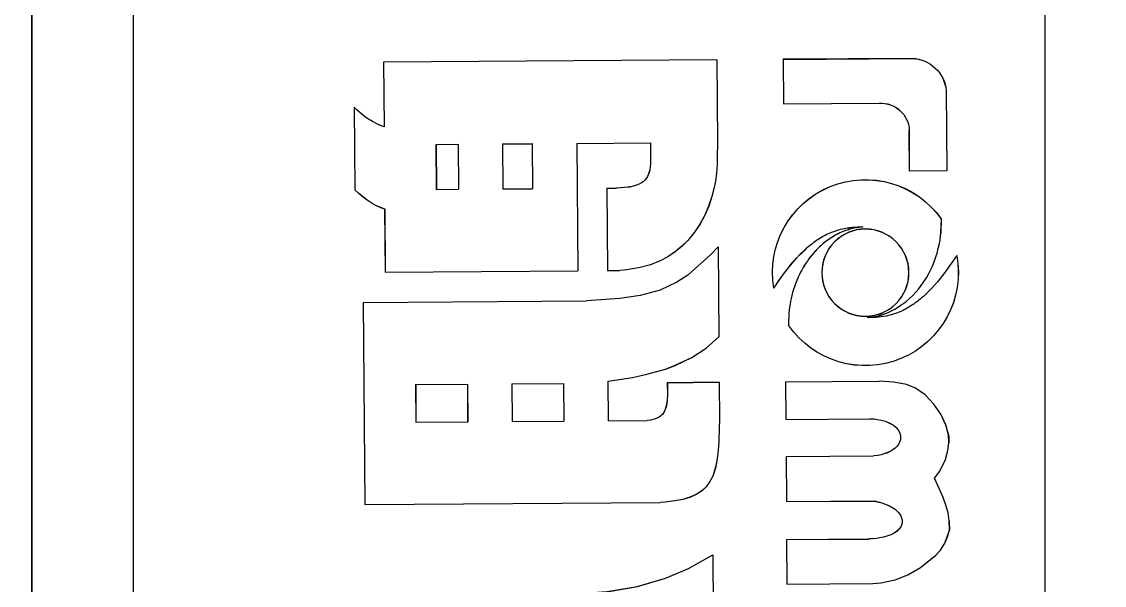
# Model space of a CAD drawing. Header units: inches. Extents: x -3985675 to 129953, y -250661 to -26082.
# Drawn here: x 93705.3 to 93758.8, y -35005.6 to -34977.8 of the extents above; entities that cross this region are included whole.
import ezdxf

# ---------------------------------------------------------------- set-up
doc = ezdxf.new("R2010")
doc.units = ezdxf.units.IN
doc.header["$LTSCALE"] = 10
doc.header["$MEASUREMENT"] = 0
doc.linetypes.add('DASH', pattern=[0.35, 0.25, -0.1])
doc.layers.get('0').update_dxf_attribs({"plot": 0})
doc.layers.add('007天花', color=65, linetype='Continuous')
doc.layers.add('LSW-主機', color=7, linetype='Continuous')
doc.layers.add('灯具线路控制', color=51, linetype='Continuous', lineweight=15)

# ---------------------------------------------------------------- blocks, each defined once
blk = doc.blocks.new('LOGO')
at = {"layer": 'LSW-主機'}
for p, q in [((86818, -45586), (87938, -45586)), ((89463, -45689), (92201, -45689)), ((89463, -45689), (89463, -48716)), ((92201, -45689), (92201, -49699)), ((86211, -50505), (86211, -45988)), ((86211, -45988), (87085, -45988)), ((88201, -45988), (89054, -45988)), ((89054, -45988), (89054, -48598)), ((90580, -46391), (91091, -46391)), ((90580, -46391), (90580, -47092)), ((91091, -46391), (91091, -47092)), ((87329, -46690), (87329, -46992)), ((87329, -46690), (87940, -46690)), ((87940, -46690), (87940, -46992)), ((87329, -46992), (87940, -46992)), ((90580, -47092), (91091, -47092)), ((87329, -47592), (87329, -47995)), ((87329, -47592), (87940, -47592)), ((87940, -47592), (87940, -47995)), ((90580, -47695), (90580, -48395)), ((90580, -47695), (91091, -47695)), ((91091, -47695), (91091, -48395)), ((87329, -47995), (87940, -47995)), ((90580, -48395), (91091, -48395)), ((87329, -48598), (87329, -49597)), ((87329, -48598), (89054, -48598)), ((87940, -49000), (87940, -49131)), ((87940, -49000), (89054, -49000)), ((89054, -49000), (89054, -49170)), ((91091, -48999), (90552, -48999)), ((91091, -48999), (91091, -49526)), ((87329, -49597), (87578, -49597)), ((90580, -49802), (90580, -50505)), ((90580, -50505), (90580, -49802)), ((92917, -50400), (93937, -50400)), ((86211, -50505), (87329, -50505)), ((88746, -50505), (89964, -50505)), ((90580, -50505), (91091, -50505)), ((86211, -51403), (86816, -51403)), ((86211, -53151), (86211, -51403)), ((86211, -51403), (86211, -53151)), ((86816, -51403), (86816, -52702)), ((89807, -51451), (89813, -51452)), ((90580, -51403), (91088, -51403)), ((90580, -51403), (90580, -52668)), ((91088, -51403), (91088, -52536)), ((91592, -51403), (92202, -51403)), ((91592, -51403), (91592, -52590)), ((92202, -51403), (92202, -52597)), ((92717, -51403), (93322, -51403)), ((92717, -51403), (92717, -52517)), ((93322, -51403), (93322, -52565)), ((87739, -53106), (87185, -53106)), ((87739, -53609), (87739, -53106)), ((86651, -53609), (87739, -53609)), ((91323, -53609), (91421, -53609)), ((92478, -53609), (92605, -53609))]:
    blk.add_line(p, q, dxfattribs=at)
for points in [[(87085, -45988), (87058, -45917), (87014, -45831), (86967, -45756), (86917, -45692), (86855, -45622), (86818, -45586)], [(88201, -45988), (88181, -45938), (88155, -45878), (88123, -45819), (88078, -45750), (88024, -45682), (87982, -45635), (87938, -45586)], [(93431, -48500), (93404, -48967), (93337, -49375), (93228, -49758), (93098, -50069), (92917, -50400)], [(88746, -50505), (88846, -50404), (89124, -50089), (89219, -49941), (89325, -49715), (89397, -49442), (89434, -49165), (89463, -48716)], [(90552, -48999), (90536, -49123), (90506, -49328), (90464, -49524), (90398, -49778), (90346, -49911), (90241, -50135), (90116, -50333), (89964, -50505)], [(87578, -49597), (87610, -49596), (87660, -49591), (87696, -49584), (87734, -49574), (87762, -49563), (87786, -49551), (87810, -49536), (87833, -49516), (87855, -49493), (87871, -49470), (87888, -49439), (87901, -49404), (87910, -49375), (87918, -49344), (87925, -49314), (87928, -49286), (87934, -49239), (87940, -49131)], [(87329, -50505), (87529, -50500), (87626, -50497), (87753, -50488), (87856, -50472), (87940, -50455), (88062, -50425), (88193, -50379), (88316, -50325), (88438, -50258), (88543, -50186), (88656, -50093), (88733, -50014), (88806, -49923), (88874, -49820), (88929, -49715), (88980, -49586), (89019, -49446), (89047, -49264), (89054, -49170)], [(90580, -49802), (90745, -49802), (90815, -49797), (90893, -49786), (90957, -49766), (91011, -49731), (91046, -49689), (91070, -49639), (91085, -49569), (91091, -49526)], [(91091, -50505), (91194, -50500), (91378, -50492), (91506, -50482), (91643, -50465), (91744, -50444), (91851, -50408), (91923, -50369), (91993, -50319), (92046, -50262), (92099, -50180), (92135, -50094), (92163, -49999), (92183, -49891), (92197, -49765), (92201, -49699)], [(89311, -51253), (89263, -51286), (89209, -51323), (89165, -51355), (89121, -51388), (89081, -51418), (89042, -51449), (88993, -51489), (88955, -51521), (88905, -51566), (88863, -51606), (88827, -51641), (88803, -51667), (88782, -51690), (88759, -51716), (88741, -51737), (88724, -51759), (88707, -51781), (88693, -51799), (88680, -51818), (88666, -51837), (88654, -51856), (88642, -51874), (88629, -51896), (88617, -51917), (88606, -51937), (88596, -51957), (88585, -51979), (88575, -52000), (88566, -52022), (88557, -52045), (88547, -52073), (88538, -52098), (88531, -52120), (88525, -52142), (88519, -52164), (88513, -52190), (88509, -52213), (88505, -52235), (88501, -52257), (88498, -52279), (88495, -52299), (88493, -52320), (88492, -52343), (88491, -52363), (88489, -52389), (88489, -52411), (88489, -52429), (88489, -52452), (88490, -52467), (88491, -52452), (88492, -52435), (88494, -52417), (88497, -52400), (88499, -52383), (88502, -52364), (88506, -52346), (88510, -52328), (88515, -52306), (88519, -52289), (88525, -52270), (88531, -52252), (88537, -52232), (88544, -52215), (88551, -52196), (88560, -52175), (88568, -52156), (88577, -52138), (88588, -52115), (88600, -52093), (88614, -52066), (88628, -52044), (88641, -52023), (88655, -52003), (88670, -51982), (88683, -51963), (88697, -51945), (88711, -51929), (88726, -51910), (88740, -51894), (88754, -51879), (88767, -51865), (88782, -51850), (88799, -51833), (88817, -51816), (88839, -51797), (88861, -51776), (88887, -51756), (88916, -51733), (88946, -51711), (88974, -51691), (89003, -51672), (89033, -51654), (89068, -51634), (89096, -51618), (89129, -51602), (89163, -51585), (89208, -51566), (89252, -51548), (89293, -51533), (89331, -51520), (89372, -51508), (89411, -51497), (89450, -51488), (89487, -51480), (89527, -51473), (89569, -51466), (89611, -51461), (89656, -51456), (89686, -51454), (89707, -51453), (89749, -51451), (89802, -51451), (89807, -51451), (89807, -51451)], [(88885, -53736), (89133, -53560), (89239, -53473), (89287, -53430), (89327, -53395), (89353, -53368), (89387, -53333), (89414, -53305), (89436, -53281), (89457, -53256), (89475, -53235), (89487, -53219), (89497, -53207), (89508, -53192), (89518, -53178), (89529, -53163), (89539, -53148), (89547, -53138), (89555, -53124), (89563, -53110), (89572, -53096), (89607, -53035), (89637, -52971), (89661, -52912), (89682, -52843), (89699, -52772), (89711, -52700), (89716, -52637), (89719, -52571), (89719, -52540), (89718, -52516), (89714, -52559), (89710, -52592), (89703, -52629), (89694, -52671), (89684, -52708), (89670, -52750), (89654, -52793), (89634, -52838), (89607, -52891), (89577, -52943), (89546, -52989), (89506, -53043), (89465, -53092), (89421, -53137), (89376, -53180), (89336, -53215), (89289, -53251), (89243, -53285), (89184, -53323), (89134, -53352), (89081, -53380), (89028, -53405), (88967, -53430), (88903, -53454), (88850, -53470), (88789, -53487), (88738, -53499), (88675, -53511), (88625, -53519), (88566, -53525), (88396, -53535)], [(92202, -52597), (92228, -52696), (92264, -52789), (92317, -52877), (92361, -52923), (92405, -52952), (92447, -52967), (92468, -52970), (92502, -52970), (92548, -52957), (92586, -52930), (92616, -52899), (92642, -52860), (92664, -52814), (92682, -52763), (92694, -52714), (92703, -52667), (92709, -52619), (92717, -52517)], [(93322, -52565), (93313, -52675), (93274, -52870), (93208, -53042), (93106, -53216), (92941, -53423), (92874, -53488), (92789, -53542), (92694, -53581), (92605, -53609), (92478, -53609), (92369, -53595), (92265, -53565), (92163, -53528), (92041, -53474), (91901, -53412), (91804, -53487), (91648, -53563), (91524, -53596), (91421, -53609), (91323, -53609), (91180, -53571), (91033, -53504), (90899, -53409), (90770, -53294), (90678, -53164), (90629, -53043), (90595, -52873), (90580, -52668)], [(91088, -52536), (91092, -52602), (91098, -52646), (91107, -52694), (91122, -52748), (91139, -52793), (91158, -52829), (91179, -52862), (91208, -52897), (91242, -52925), (91273, -52943), (91302, -52952), (91331, -52957), (91351, -52957), (91376, -52954), (91408, -52944), (91439, -52927), (91465, -52906), (91491, -52881), (91512, -52853), (91528, -52825), (91540, -52804), (91554, -52771), (91567, -52730), (91577, -52691), (91585, -52648), (91592, -52590)]]:
    blk.add_lwpolyline(points, dxfattribs=at)
blk.add_circle((89109, -52496), 590, dxfattribs=at)
for centre, radius, start, end in [((89109, -52496), 1260, 80.7712, 235.5086), ((89109, -52496), 1260, 259.7661, 56.0419), ((87199, -52722), 384, 176.9149, 267.8259), ((86690, -53132), 479, 182.2762, 265.4132)]:
    blk.add_arc(centre, radius, start, end, dxfattribs=at)
blk = doc.blocks.new('134')
at = {"layer": 'LSW-主機'}
for p, q in [((6589, 4043), (7709, 4043)), ((9234, 3940), (11972, 3940)), ((9234, 3940), (9234, 913)), ((11972, 3940), (11972, -70)), ((5983, -876), (5983, 3641)), ((5983, 3641), (6856, 3641)), ((7972, 3641), (8825, 3641)), ((8825, 3641), (8825, 1031)), ((10351, 3239), (10862, 3239)), ((10351, 3239), (10351, 2537)), ((10862, 3239), (10862, 2537)), ((7100, 2939), (7100, 2637)), ((7100, 2939), (7711, 2939)), ((7711, 2939), (7711, 2637)), ((7100, 2637), (7711, 2637)), ((10351, 2537), (10862, 2537)), ((7100, 2037), (7100, 1634)), ((7100, 2037), (7711, 2037)), ((7711, 2037), (7711, 1634)), ((10351, 1934), (10351, 1234)), ((10351, 1934), (10862, 1934)), ((10862, 1934), (10862, 1234)), ((7100, 1634), (7711, 1634)), ((10351, 1234), (10862, 1234)), ((7100, 1031), (7100, 32)), ((7100, 1031), (8825, 1031)), ((7711, 629), (7711, 498)), ((7711, 629), (8825, 629)), ((8825, 629), (8825, 459)), ((10862, 630), (10323, 630)), ((10862, 630), (10862, 103)), ((7100, 32), (7349, 32)), ((10351, -172), (10351, -876)), ((10351, -876), (10351, -172)), ((5983, -876), (7100, -876)), ((8517, -876), (9735, -876)), ((10351, -876), (10862, -876)), ((12688, -771), (13708, -771)), ((5983, -1774), (6587, -1774)), ((5983, -3522), (5983, -1774)), ((5983, -1774), (5983, -3522)), ((6587, -1774), (6587, -3073)), ((9578, -1822), (9584, -1822)), ((10352, -1774), (10859, -1774)), ((10352, -1774), (10352, -3039)), ((10859, -1774), (10859, -2906)), ((11364, -1774), (11974, -1774)), ((11364, -1774), (11364, -2961)), ((11974, -1774), (11974, -2968)), ((12488, -1774), (13093, -1774)), ((12488, -1774), (12488, -2888)), ((13093, -1774), (13093, -2936)), ((7510, -3477), (6956, -3477)), ((7510, -3980), (7510, -3477)), ((6423, -3980), (7510, -3980)), ((11094, -3980), (11193, -3980)), ((12249, -3980), (12376, -3980))]:
    blk.add_line(p, q, dxfattribs=at)
for points in [[(6856, 3641), (6829, 3712), (6785, 3798), (6738, 3873), (6688, 3937), (6626, 4007), (6589, 4043)], [(7972, 3641), (7953, 3691), (7926, 3751), (7894, 3810), (7849, 3879), (7796, 3947), (7753, 3994), (7709, 4043)], [(13202, 1129), (13176, 662), (13108, 254), (12999, -129), (12869, -440), (12688, -771)], [(8517, -876), (8617, -775), (8895, -460), (8990, -312), (9096, -86), (9168, 187), (9205, 464), (9234, 913)], [(10323, 630), (10307, 506), (10277, 301), (10235, 105), (10169, -149), (10117, -282), (10012, -506), (9887, -704), (9735, -876)], [(7100, -876), (7301, -871), (7398, -868), (7524, -859), (7627, -843), (7711, -826), (7833, -796), (7964, -750), (8087, -696), (8210, -628), (8314, -557), (8427, -464), (8504, -385), (8577, -294), (8645, -190), (8700, -86), (8752, 43), (8790, 183), (8819, 365), (8825, 459)], [(7349, 32), (7381, 33), (7431, 38), (7467, 45), (7505, 55), (7533, 66), (7557, 78), (7581, 93), (7605, 113), (7626, 136), (7642, 159), (7659, 190), (7673, 225), (7682, 254), (7689, 285), (7697, 315), (7699, 343), (7705, 390), (7711, 498)], [(10351, -172), (10516, -172), (10587, -168), (10664, -157), (10729, -137), (10783, -102), (10817, -60), (10841, -10), (10857, 60), (10862, 103)], [(10862, -876), (10965, -871), (11150, -863), (11277, -853), (11414, -836), (11515, -815), (11623, -778), (11694, -740), (11764, -690), (11817, -633), (11870, -551), (11906, -464), (11934, -370), (11954, -262), (11968, -136), (11972, -70)], [(9082, -1624), (9035, -1656), (8980, -1693), (8936, -1726), (8892, -1759), (8852, -1789), (8813, -1820), (8764, -1860), (8726, -1892), (8676, -1937), (8634, -1977), (8599, -2012), (8574, -2038), (8554, -2061), (8530, -2087), (8512, -2108), (8495, -2130), (8478, -2152), (8464, -2170), (8451, -2189), (8437, -2208), (8425, -2227), (8413, -2245), (8400, -2267), (8388, -2288), (8377, -2308), (8367, -2328), (8356, -2350), (8347, -2371), (8337, -2393), (8328, -2416), (8318, -2443), (8309, -2468), (8303, -2491), (8296, -2513), (8290, -2535), (8284, -2561), (8280, -2584), (8276, -2606), (8272, -2628), (8269, -2650), (8267, -2670), (8264, -2691), (8263, -2714), (8262, -2734), (8261, -2760), (8261, -2782), (8261, -2800), (8261, -2823), (8261, -2838), (8262, -2823), (8263, -2806), (8266, -2788), (8268, -2771), (8270, -2754), (8273, -2735), (8277, -2717), (8281, -2699), (8286, -2677), (8290, -2660), (8296, -2641), (8302, -2623), (8308, -2603), (8315, -2586), (8322, -2567), (8331, -2546), (8339, -2527), (8348, -2509), (8359, -2486), (8371, -2463), (8385, -2437), (8399, -2415), (8412, -2394), (8426, -2374), (8441, -2353), (8455, -2333), (8469, -2316), (8482, -2299), (8498, -2281), (8512, -2265), (8525, -2250), (8538, -2236), (8553, -2220), (8570, -2204), (8589, -2186), (8610, -2167), (8633, -2147), (8658, -2126), (8687, -2104), (8717, -2082), (8745, -2062), (8775, -2043), (8804, -2025), (8839, -2005), (8868, -1989), (8900, -1973), (8935, -1956), (8979, -1937), (9023, -1919), (9064, -1904), (9103, -1891), (9143, -1879), (9182, -1868), (9221, -1859), (9259, -1851), (9299, -1843), (9340, -1837), (9382, -1831), (9427, -1827), (9457, -1825), (9478, -1824), (9520, -1822), (9573, -1822), (9578, -1822), (9578, -1822)], [(8657, -4107), (8905, -3931), (9011, -3844), (9058, -3801), (9098, -3766), (9124, -3739), (9158, -3704), (9185, -3676), (9207, -3652), (9228, -3627), (9246, -3606), (9259, -3589), (9268, -3578), (9279, -3563), (9290, -3549), (9300, -3534), (9311, -3519), (9318, -3508), (9326, -3495), (9334, -3481), (9343, -3466), (9378, -3405), (9408, -3342), (9432, -3283), (9453, -3214), (9470, -3143), (9482, -3071), (9487, -3008), (9490, -2942), (9490, -2911), (9489, -2887), (9485, -2930), (9481, -2962), (9475, -3000), (9465, -3042), (9455, -3079), (9441, -3121), (9425, -3164), (9406, -3209), (9378, -3262), (9348, -3313), (9317, -3360), (9277, -3414), (9236, -3463), (9193, -3508), (9148, -3551), (9107, -3586), (9060, -3622), (9015, -3656), (8955, -3694), (8905, -3723), (8852, -3751), (8799, -3776), (8738, -3801), (8674, -3824), (8621, -3841), (8561, -3858), (8509, -3870), (8446, -3882), (8396, -3889), (8337, -3896), (8167, -3906)], [(10859, -2906), (10863, -2973), (10869, -3017), (10878, -3065), (10894, -3119), (10911, -3164), (10929, -3200), (10950, -3233), (10980, -3268), (11013, -3296), (11045, -3314), (11073, -3323), (11102, -3328), (11122, -3328), (11147, -3325), (11179, -3315), (11210, -3298), (11237, -3277), (11262, -3252), (11283, -3223), (11299, -3196), (11311, -3174), (11325, -3142), (11338, -3101), (11348, -3061), (11356, -3019), (11364, -2961)], [(11974, -2968), (11999, -3067), (12035, -3160), (12088, -3247), (12133, -3294), (12176, -3323), (12218, -3338), (12239, -3341), (12274, -3341), (12319, -3328), (12357, -3301), (12387, -3270), (12413, -3231), (12435, -3185), (12453, -3134), (12466, -3085), (12474, -3038), (12480, -2990), (12488, -2888)], [(13093, -2936), (13085, -3046), (13045, -3241), (12979, -3413), (12877, -3587), (12712, -3794), (12645, -3858), (12561, -3913), (12465, -3952), (12376, -3980), (12249, -3980), (12140, -3966), (12036, -3936), (11934, -3899), (11812, -3845), (11672, -3783), (11575, -3857), (11420, -3934), (11295, -3967), (11193, -3980), (11094, -3980), (10951, -3942), (10804, -3875), (10670, -3780), (10542, -3665), (10449, -3535), (10400, -3414), (10366, -3244), (10352, -3039)]]:
    blk.add_lwpolyline(points, dxfattribs=at)
blk.add_circle((8880, -2867), 590, dxfattribs=at)
for centre, radius, start, end in [((8880, -2867), 1260, 80.7712, 235.5086), ((8880, -2867), 1260, 259.7661, 56.0419), ((6970, -3093), 384, 176.9149, 267.8259), ((6461, -3503), 479, 182.2762, 265.4132)]:
    blk.add_arc(centre, radius, start, end, dxfattribs=at)
blk.add_blockref('LOGO', (-80229, 49629), dxfattribs=at)
blk = doc.blocks.new('2代除霾机连面盖')
at = {"color": 3}
blk.add_line((30, -500), (130, -500), dxfattribs=at)
for points in [[(-150, -50), (-150, -450), (150, -450), (150, -50)], [(11.5, -450), (11.5, -455), (148.5, -455), (148.5, -450)]]:
    blk.add_lwpolyline(points, close=True, dxfattribs=at)
at = {"layer": 'LSW-主機'}
for p, q in [((85.914, -465.917), (89.991, -465.947)), ((86.046, -466.048), (85.914, -465.917)), ((85.914, -465.917), (89.991, -465.947)), ((86.046, -466.048), (85.914, -465.917)), ((86.272, -466.305), (86.046, -466.048)), ((86.272, -466.305), (86.046, -466.048)), ((86.451, -466.538), (86.272, -466.305)), ((86.451, -466.538), (86.272, -466.305)), ((90.152, -466.124), (89.991, -465.947)), ((90.152, -466.124), (89.991, -465.947)), ((90.304, -466.298), (90.152, -466.124)), ((90.304, -466.298), (90.152, -466.124)), ((90.496, -466.546), (90.304, -466.298)), ((90.496, -466.546), (90.304, -466.298)), ((95.542, -466.359), (95.462, -477.382)), ((95.542, -466.359), (95.462, -477.382)), ((95.542, -466.359), (105.512, -466.432)), ((95.542, -466.359), (105.512, -466.432)), ((86.622, -466.814), (86.451, -466.538)), ((86.622, -466.814), (86.451, -466.538)), ((86.778, -467.127), (86.622, -466.814)), ((86.778, -467.127), (86.622, -466.814)), ((90.658, -466.798), (90.496, -466.546)), ((90.658, -466.798), (90.496, -466.546)), ((90.773, -467.014), (90.658, -466.798)), ((90.773, -467.014), (90.658, -466.798)), ((105.512, -466.432), (105.406, -481.034)), ((105.512, -466.432), (105.406, -481.034)), ((83.575, -483.811), (83.694, -467.365)), ((83.575, -483.811), (83.694, -467.365)), ((83.694, -467.365), (86.875, -467.388)), ((83.694, -467.365), (86.875, -467.388)), ((86.875, -467.388), (86.778, -467.127)), ((86.875, -467.388), (86.778, -467.127)), ((90.869, -467.234), (90.773, -467.014)), ((90.869, -467.234), (90.773, -467.014)), ((90.938, -467.417), (90.869, -467.234)), ((90.938, -467.417), (90.869, -467.234)), ((90.938, -467.417), (94.044, -467.44)), ((90.938, -467.417), (94.044, -467.44)), ((94.044, -467.44), (93.976, -476.941)), ((94.044, -467.44), (93.976, -476.941)), ((99.59, -468.944), (99.572, -471.498)), ((99.59, -468.944), (99.572, -471.498)), ((99.59, -468.944), (101.452, -468.958)), ((99.59, -468.944), (101.452, -468.958)), ((101.452, -468.958), (101.433, -471.511)), ((101.452, -468.958), (101.433, -471.511)), ((87.746, -469.95), (87.738, -471.05)), ((87.746, -469.95), (87.738, -471.05)), ((87.746, -469.95), (89.971, -469.967)), ((87.746, -469.95), (89.971, -469.967)), ((89.971, -469.967), (89.963, -471.066)), ((89.971, -469.967), (89.963, -471.066)), ((87.738, -471.05), (89.963, -471.066)), ((87.738, -471.05), (89.963, -471.066)), ((99.572, -471.498), (101.433, -471.511)), ((99.572, -471.498), (101.433, -471.511)), ((87.722, -473.232), (87.711, -474.701)), ((87.722, -473.232), (87.711, -474.701)), ((87.722, -473.232), (89.947, -473.248)), ((87.722, -473.232), (89.947, -473.248)), ((89.947, -473.248), (89.936, -474.717)), ((89.947, -473.248), (89.936, -474.717)), ((99.556, -473.694), (99.538, -476.242)), ((99.556, -473.694), (99.538, -476.242)), ((99.556, -473.694), (101.417, -473.707)), ((99.556, -473.694), (101.417, -473.707)), ((101.417, -473.707), (101.399, -476.256)), ((101.417, -473.707), (101.399, -476.256)), ((87.711, -474.701), (89.936, -474.717)), ((87.711, -474.701), (89.936, -474.717)), ((99.538, -476.242), (101.399, -476.256)), ((99.538, -476.242), (101.399, -476.256)), ((87.695, -476.896), (87.669, -480.536)), ((87.695, -476.896), (87.669, -480.536)), ((87.695, -476.896), (93.976, -476.941)), ((87.695, -476.896), (93.976, -476.941)), ((95.345, -479.018), (95.462, -477.382)), ((95.345, -479.018), (95.462, -477.382)), ((89.91, -478.378), (89.906, -478.855)), ((89.91, -478.378), (89.906, -478.855)), ((89.91, -478.378), (93.965, -478.407)), ((89.91, -478.378), (93.965, -478.407)), ((93.965, -478.407), (93.96, -479.025)), ((93.965, -478.407), (93.96, -479.025)), ((99.419, -478.441), (99.357, -478.892)), ((99.419, -478.441), (99.357, -478.892)), ((101.383, -478.456), (99.419, -478.441)), ((101.383, -478.456), (99.419, -478.441)), ((101.383, -478.456), (101.369, -480.376)), ((101.383, -478.456), (101.369, -480.376)), ((89.88, -479.246), (89.906, -478.855)), ((89.88, -479.246), (89.906, -478.855)), ((93.934, -479.368), (93.96, -479.025)), ((93.934, -479.368), (93.96, -479.025)), ((95.203, -480.023), (95.345, -479.018)), ((95.203, -480.023), (95.345, -479.018)), ((99.357, -478.892), (99.242, -479.639)), ((99.357, -478.892), (99.242, -479.639)), ((89.758, -479.847), (89.791, -479.742)), ((89.758, -479.847), (89.791, -479.742)), ((89.791, -479.742), (89.82, -479.629)), ((89.791, -479.742), (89.82, -479.629)), ((89.82, -479.629), (89.847, -479.52)), ((89.82, -479.629), (89.847, -479.52)), ((89.847, -479.52), (89.858, -479.419)), ((89.847, -479.52), (89.858, -479.419)), ((89.858, -479.419), (89.88, -479.246)), ((89.858, -479.419), (89.88, -479.246)), ((93.825, -480.028), (93.934, -479.368)), ((93.825, -480.028), (93.934, -479.368)), ((99.242, -479.639), (99.086, -480.353)), ((99.242, -479.639), (99.086, -480.353)), ((89.422, -480.324), (89.507, -480.252)), ((89.422, -480.324), (89.507, -480.252)), ((89.507, -480.252), (89.585, -480.17)), ((89.507, -480.252), (89.585, -480.17)), ((89.585, -480.17), (89.645, -480.085)), ((89.585, -480.17), (89.645, -480.085)), ((89.645, -480.085), (89.706, -479.975)), ((89.645, -480.085), (89.706, -479.975)), ((89.706, -479.975), (89.758, -479.847)), ((89.706, -479.975), (89.758, -479.847)), ((93.681, -480.537), (93.825, -480.028)), ((93.681, -480.537), (93.825, -480.028)), ((94.932, -481.016), (95.203, -480.023)), ((94.932, -481.016), (95.203, -480.023)), ((109.55, -479.884), (109.142, -481.275)), ((109.55, -479.884), (109.142, -481.275)), ((87.669, -480.536), (88.575, -480.542)), ((87.669, -480.536), (88.575, -480.542)), ((88.575, -480.542), (88.691, -480.538)), ((88.575, -480.542), (88.691, -480.538)), ((88.691, -480.538), (88.875, -480.521)), ((88.691, -480.538), (88.875, -480.521)), ((88.875, -480.521), (89.004, -480.496)), ((88.875, -480.521), (89.004, -480.496)), ((89.004, -480.496), (89.145, -480.46)), ((89.004, -480.496), (89.145, -480.46)), ((89.145, -480.46), (89.247, -480.421)), ((89.145, -480.46), (89.247, -480.421)), ((89.247, -480.421), (89.333, -480.38)), ((89.247, -480.421), (89.333, -480.38)), ((89.333, -480.38), (89.422, -480.324)), ((89.333, -480.38), (89.422, -480.324)), ((93.492, -481.007), (93.681, -480.537)), ((93.492, -481.007), (93.681, -480.537)), ((99.086, -480.353), (98.839, -481.276)), ((99.086, -480.353), (98.839, -481.276)), ((101.199, -480.968), (101.29, -480.785)), ((101.199, -480.968), (101.29, -480.785)), ((101.29, -480.785), (101.347, -480.531)), ((101.29, -480.785), (101.347, -480.531)), ((101.347, -480.531), (101.369, -480.376)), ((101.347, -480.531), (101.369, -480.376)), ((93.288, -481.385), (93.492, -481.007)), ((93.288, -481.385), (93.492, -481.007)), ((94.54, -481.836), (94.932, -481.016)), ((94.54, -481.836), (94.932, -481.016)), ((98.839, -481.276), (98.644, -481.756)), ((98.839, -481.276), (98.644, -481.756)), ((99.5, -481.365), (99.482, -483.927)), ((99.482, -483.927), (99.5, -481.365)), ((99.5, -481.365), (99.482, -483.927)), ((99.482, -483.927), (99.5, -481.365)), ((99.5, -481.365), (100.101, -481.369)), ((99.5, -481.365), (100.101, -481.369)), ((100.101, -481.369), (100.358, -481.354)), ((100.101, -481.369), (100.358, -481.354)), ((100.358, -481.354), (100.641, -481.315)), ((100.358, -481.354), (100.641, -481.315)), ((100.641, -481.315), (100.876, -481.244)), ((100.641, -481.315), (100.876, -481.244)), ((100.876, -481.244), (101.073, -481.121)), ((100.876, -481.244), (101.073, -481.121)), ((101.073, -481.121), (101.199, -480.968)), ((101.073, -481.121), (101.199, -480.968)), ((105.334, -481.732), (105.39, -481.274)), ((105.334, -481.732), (105.39, -481.274)), ((105.39, -481.274), (105.406, -481.034)), ((105.39, -481.274), (105.406, -481.034)), ((109.142, -481.275), (108.662, -482.404)), ((109.142, -481.275), (108.662, -482.404)), ((92.769, -482.088), (93.038, -481.759)), ((92.769, -482.088), (93.038, -481.759)), ((93.038, -481.759), (93.288, -481.385)), ((93.038, -481.759), (93.288, -481.385)), ((94.19, -482.373), (94.54, -481.836)), ((94.19, -482.373), (94.54, -481.836)), ((98.644, -481.756), (98.256, -482.569)), ((98.644, -481.756), (98.256, -482.569)), ((105.26, -482.125), (105.334, -481.732)), ((105.26, -482.125), (105.334, -481.732)), ((92.074, -482.712), (92.486, -482.375)), ((92.074, -482.712), (92.486, -482.375)), ((92.486, -482.375), (92.769, -482.088)), ((92.486, -482.375), (92.769, -482.088)), ((93.171, -483.513), (94.19, -482.373)), ((93.171, -483.513), (94.19, -482.373)), ((105.153, -482.469), (105.26, -482.125)), ((105.153, -482.469), (105.26, -482.125)), ((108.662, -482.404), (107.994, -483.607)), ((108.662, -482.404), (107.994, -483.607)), ((91.243, -483.211), (91.691, -482.968)), ((91.243, -483.211), (91.691, -482.968)), ((91.691, -482.968), (92.074, -482.712)), ((91.691, -482.968), (92.074, -482.712)), ((98.256, -482.569), (97.798, -483.287)), ((98.256, -482.569), (97.798, -483.287)), ((104.825, -483.08), (105.021, -482.783)), ((104.825, -483.08), (105.021, -482.783)), ((105.021, -482.783), (105.153, -482.469)), ((105.021, -482.783), (105.153, -482.469)), ((90.315, -483.567), (90.792, -483.405)), ((90.315, -483.567), (90.792, -483.405)), ((90.792, -483.405), (91.243, -483.211)), ((90.792, -483.405), (91.243, -483.211)), ((92.804, -483.878), (93.171, -483.513)), ((92.804, -483.878), (93.171, -483.513)), ((97.798, -483.287), (97.24, -483.91)), ((97.798, -483.287), (97.24, -483.91)), ((104.114, -483.604), (104.377, -483.467)), ((104.114, -483.604), (104.377, -483.467)), ((104.377, -483.467), (104.632, -483.285)), ((104.377, -483.467), (104.632, -483.285)), ((104.632, -483.285), (104.825, -483.08)), ((104.632, -483.285), (104.825, -483.08)), ((83.575, -483.811), (87.645, -483.841)), ((83.575, -483.811), (87.645, -483.841)), ((87.645, -483.841), (88.375, -483.826)), ((87.645, -483.841), (88.375, -483.826)), ((88.375, -483.826), (88.727, -483.819)), ((88.375, -483.826), (88.727, -483.819)), ((88.727, -483.819), (89.187, -483.789)), ((88.727, -483.819), (89.187, -483.789)), ((89.187, -483.789), (89.565, -483.734)), ((89.187, -483.789), (89.565, -483.734)), ((89.565, -483.734), (89.872, -483.673)), ((89.565, -483.734), (89.872, -483.673)), ((89.872, -483.673), (90.315, -483.567)), ((89.872, -483.673), (90.315, -483.567)), ((92.804, -483.878), (97.24, -483.91)), ((92.804, -483.878), (97.24, -483.91)), ((99.482, -483.927), (101.343, -483.94)), ((99.482, -483.927), (101.343, -483.94)), ((101.343, -483.94), (101.718, -483.926)), ((101.343, -483.94), (101.718, -483.926)), ((101.718, -483.926), (102.389, -483.9)), ((101.718, -483.926), (102.389, -483.9)), ((102.389, -483.9), (102.854, -483.866)), ((102.389, -483.9), (102.854, -483.866)), ((102.854, -483.866), (103.353, -483.809)), ((102.854, -483.866), (103.353, -483.809)), ((103.353, -483.809), (103.721, -483.733)), ((103.353, -483.809), (103.721, -483.733)), ((103.721, -483.733), (104.114, -483.604)), ((103.721, -483.733), (104.114, -483.604)), ((107.994, -483.607), (111.707, -483.631)), ((107.994, -483.607), (111.707, -483.631)), ((94.843, -486.616), (94.667, -486.733)), ((94.843, -486.616), (94.667, -486.733)), ((83.505, -493.445), (83.551, -487.081)), ((83.551, -487.081), (83.505, -493.445)), ((83.505, -493.445), (83.551, -487.081)), ((83.551, -487.081), (83.505, -493.445)), ((83.551, -487.081), (85.753, -487.097)), ((83.551, -487.081), (85.753, -487.097)), ((85.753, -487.097), (85.719, -491.826)), ((85.753, -487.097), (85.719, -491.826)), ((94.001, -487.211), (93.856, -487.323)), ((94.001, -487.211), (93.856, -487.323)), ((94.145, -487.104), (94.001, -487.211)), ((94.145, -487.104), (94.001, -487.211)), ((94.307, -486.985), (94.145, -487.104)), ((94.307, -486.985), (94.145, -487.104)), ((94.467, -486.867), (94.307, -486.985)), ((94.467, -486.867), (94.307, -486.985)), ((94.667, -486.733), (94.467, -486.867)), ((94.667, -486.733), (94.467, -486.867)), ((99.46, -487.196), (99.427, -491.801)), ((99.46, -487.196), (99.427, -491.801)), ((99.46, -487.196), (101.308, -487.21)), ((99.46, -487.196), (101.308, -487.21)), ((101.308, -487.21), (101.278, -491.333)), ((101.308, -487.21), (101.278, -491.333)), ((103.144, -487.223), (103.113, -491.543)), ((103.144, -487.223), (103.113, -491.543)), ((103.144, -487.223), (105.366, -487.239)), ((103.144, -487.223), (105.366, -487.239)), ((105.366, -487.239), (105.334, -491.586)), ((105.366, -487.239), (105.334, -491.586)), ((107.239, -487.253), (107.21, -491.31)), ((107.239, -487.253), (107.21, -491.31)), ((107.239, -487.253), (109.441, -487.268)), ((107.239, -487.253), (109.441, -487.268)), ((93.355, -487.745), (93.202, -487.888)), ((93.355, -487.745), (93.202, -487.888)), ((93.537, -487.582), (93.355, -487.745)), ((93.537, -487.582), (93.355, -487.745)), ((93.678, -487.467), (93.537, -487.582)), ((93.678, -487.467), (93.537, -487.582)), ((93.856, -487.323), (93.678, -487.467)), ((93.856, -487.323), (93.678, -487.467)), ((94.295, -487.822), (94.457, -487.752)), ((94.295, -487.822), (94.457, -487.752)), ((94.457, -487.752), (94.619, -487.688)), ((94.457, -487.752), (94.619, -487.688)), ((94.619, -487.688), (94.769, -487.634)), ((94.619, -487.688), (94.769, -487.634)), ((94.769, -487.634), (94.909, -487.589)), ((94.769, -487.634), (94.909, -487.589)), ((94.909, -487.589), (95.058, -487.546)), ((94.909, -487.589), (95.058, -487.546)), ((95.058, -487.546), (95.198, -487.509)), ((95.058, -487.546), (95.198, -487.509)), ((95.198, -487.509), (95.341, -487.475)), ((95.198, -487.509), (95.341, -487.475)), ((95.341, -487.475), (95.478, -487.447)), ((95.341, -487.475), (95.478, -487.447)), ((95.478, -487.447), (95.624, -487.421)), ((95.478, -487.447), (95.624, -487.421)), ((95.624, -487.421), (95.776, -487.398)), ((95.624, -487.421), (95.776, -487.398)), ((95.776, -487.398), (95.928, -487.38)), ((95.776, -487.398), (95.928, -487.38)), ((95.928, -487.38), (96.091, -487.365)), ((95.928, -487.38), (96.091, -487.365)), ((96.091, -487.365), (96.201, -487.358)), ((96.091, -487.365), (96.201, -487.358)), ((96.201, -487.358), (96.277, -487.354)), ((96.201, -487.358), (96.277, -487.354)), ((96.277, -487.354), (96.432, -487.35)), ((96.277, -487.354), (96.432, -487.35)), ((96.432, -487.35), (96.623, -487.351)), ((96.432, -487.35), (96.623, -487.351)), ((96.623, -487.351), (96.643, -487.351)), ((96.623, -487.351), (96.643, -487.351)), ((96.643, -487.351), (96.643, -487.351)), ((96.643, -487.351), (96.664, -487.352)), ((96.643, -487.351), (96.643, -487.351)), ((96.643, -487.351), (96.664, -487.352)), ((109.441, -487.268), (109.41, -491.499)), ((109.441, -487.268), (109.41, -491.499)), ((92.819, -488.287), (92.754, -488.365)), ((92.819, -488.287), (92.754, -488.365)), ((92.906, -488.192), (92.819, -488.287)), ((92.906, -488.192), (92.819, -488.287)), ((92.98, -488.112), (92.906, -488.192)), ((92.98, -488.112), (92.906, -488.192)), ((93.071, -488.017), (92.98, -488.112)), ((93.071, -488.017), (92.98, -488.112)), ((93.202, -487.888), (93.071, -488.017)), ((93.202, -487.888), (93.071, -488.017)), ((93.389, -488.354), (93.499, -488.275)), ((93.389, -488.354), (93.499, -488.275)), ((93.499, -488.275), (93.604, -488.203)), ((93.499, -488.275), (93.604, -488.203)), ((93.604, -488.203), (93.71, -488.135)), ((93.604, -488.203), (93.71, -488.135)), ((93.71, -488.135), (93.82, -488.069)), ((93.71, -488.135), (93.82, -488.069)), ((93.82, -488.069), (93.945, -487.997)), ((93.82, -488.069), (93.945, -487.997)), ((93.945, -487.997), (94.05, -487.941)), ((93.945, -487.997), (94.05, -487.941)), ((94.05, -487.941), (94.169, -487.881)), ((94.05, -487.941), (94.169, -487.881)), ((94.169, -487.881), (94.295, -487.822)), ((94.169, -487.881), (94.295, -487.822)), ((92.432, -488.796), (92.389, -488.861)), ((92.432, -488.796), (92.389, -488.861)), ((92.477, -488.727), (92.432, -488.796)), ((92.477, -488.727), (92.432, -488.796)), ((92.527, -488.657), (92.477, -488.727)), ((92.527, -488.657), (92.477, -488.727)), ((92.576, -488.589), (92.527, -488.657)), ((92.576, -488.589), (92.527, -488.657)), ((92.628, -488.522), (92.576, -488.589)), ((92.628, -488.522), (92.576, -488.589)), ((92.69, -488.442), (92.628, -488.522)), ((92.69, -488.442), (92.628, -488.522)), ((92.754, -488.365), (92.69, -488.442)), ((92.754, -488.365), (92.69, -488.442)), ((92.798, -488.881), (92.844, -488.831)), ((92.798, -488.881), (92.844, -488.831)), ((92.844, -488.831), (92.9, -488.774)), ((92.844, -488.831), (92.9, -488.774)), ((92.9, -488.774), (92.962, -488.714)), ((92.9, -488.774), (92.962, -488.714)), ((92.962, -488.714), (93.03, -488.651)), ((92.962, -488.714), (93.03, -488.651)), ((93.03, -488.651), (93.107, -488.583)), ((93.03, -488.651), (93.107, -488.583)), ((93.107, -488.583), (93.191, -488.509)), ((93.107, -488.583), (93.191, -488.509)), ((93.191, -488.509), (93.284, -488.435)), ((93.191, -488.509), (93.284, -488.435)), ((93.284, -488.435), (93.389, -488.354)), ((93.284, -488.435), (93.389, -488.354)), ((92.144, -489.317), (92.108, -489.396)), ((92.144, -489.317), (92.108, -489.396)), ((92.179, -489.242), (92.144, -489.317)), ((92.179, -489.242), (92.144, -489.317)), ((92.219, -489.161), (92.179, -489.242)), ((92.219, -489.161), (92.179, -489.242)), ((92.257, -489.088), (92.219, -489.161)), ((92.257, -489.088), (92.219, -489.161)), ((92.296, -489.016), (92.257, -489.088)), ((92.296, -489.016), (92.257, -489.088)), ((92.342, -488.939), (92.296, -489.016)), ((92.342, -488.939), (92.296, -489.016)), ((92.389, -488.861), (92.342, -488.939)), ((92.389, -488.861), (92.342, -488.939)), ((92.382, -489.402), (92.433, -489.33)), ((92.382, -489.402), (92.433, -489.33)), ((92.433, -489.33), (92.488, -489.253)), ((92.433, -489.33), (92.488, -489.253)), ((92.488, -489.253), (92.538, -489.183)), ((92.488, -489.253), (92.538, -489.183)), ((92.538, -489.183), (92.589, -489.12)), ((92.538, -489.183), (92.589, -489.12)), ((92.589, -489.12), (92.638, -489.06)), ((92.589, -489.12), (92.638, -489.06)), ((92.638, -489.06), (92.696, -488.993)), ((92.638, -489.06), (92.696, -488.993)), ((92.696, -488.993), (92.747, -488.935)), ((92.696, -488.993), (92.747, -488.935)), ((92.747, -488.935), (92.798, -488.881)), ((92.747, -488.935), (92.798, -488.881)), ((91.934, -489.913), (91.911, -490.006)), ((91.934, -489.913), (91.911, -490.006)), ((91.955, -489.831), (91.934, -489.913)), ((91.955, -489.831), (91.934, -489.913)), ((91.98, -489.752), (91.955, -489.831)), ((91.98, -489.752), (91.955, -489.831)), ((92.005, -489.671), (91.98, -489.752)), ((92.005, -489.671), (91.98, -489.752)), ((92.037, -489.58), (92.005, -489.671)), ((92.037, -489.58), (92.005, -489.671)), ((92.075, -489.48), (92.037, -489.58)), ((92.075, -489.48), (92.037, -489.58)), ((92.108, -489.396), (92.075, -489.48)), ((92.108, -489.396), (92.075, -489.48)), ((92.082, -489.953), (92.111, -489.884)), ((92.082, -489.953), (92.111, -489.884)), ((92.111, -489.884), (92.144, -489.818)), ((92.111, -489.884), (92.144, -489.818)), ((92.144, -489.818), (92.186, -489.735)), ((92.144, -489.818), (92.186, -489.735)), ((92.186, -489.735), (92.23, -489.654)), ((92.186, -489.735), (92.23, -489.654)), ((92.23, -489.654), (92.283, -489.558)), ((92.23, -489.654), (92.283, -489.558)), ((92.283, -489.558), (92.333, -489.479)), ((92.283, -489.558), (92.333, -489.479)), ((92.333, -489.479), (92.382, -489.402)), ((92.333, -489.479), (92.382, -489.402)), ((91.844, -490.403), (91.834, -490.48)), ((91.844, -490.403), (91.834, -490.48)), ((91.854, -490.329), (91.844, -490.403)), ((91.854, -490.329), (91.844, -490.403)), ((91.865, -490.252), (91.854, -490.329)), ((91.865, -490.252), (91.854, -490.329)), ((91.88, -490.171), (91.865, -490.252)), ((91.88, -490.171), (91.865, -490.252)), ((91.895, -490.09), (91.88, -490.171)), ((91.895, -490.09), (91.88, -490.171)), ((91.911, -490.006), (91.895, -490.09)), ((91.911, -490.006), (91.895, -490.09)), ((91.896, -490.508), (91.916, -490.429)), ((91.896, -490.508), (91.916, -490.429)), ((91.916, -490.429), (91.931, -490.368)), ((91.916, -490.429), (91.931, -490.368)), ((91.931, -490.368), (91.953, -490.3)), ((91.931, -490.368), (91.953, -490.3)), ((91.953, -490.3), (91.974, -490.232)), ((91.953, -490.3), (91.974, -490.232)), ((91.974, -490.232), (91.997, -490.159)), ((91.974, -490.232), (91.997, -490.159)), ((91.997, -490.159), (92.022, -490.098)), ((91.997, -490.159), (92.022, -490.098)), ((92.022, -490.098), (92.049, -490.031)), ((92.022, -490.098), (92.049, -490.031)), ((92.049, -490.031), (92.082, -489.953)), ((92.049, -490.031), (92.082, -489.953)), ((91.819, -490.875), (91.818, -490.961)), ((91.819, -490.875), (91.818, -490.961)), ((91.818, -490.961), (91.819, -491.014)), ((91.818, -490.961), (91.819, -491.014)), ((91.82, -490.731), (91.819, -490.81)), ((91.82, -490.731), (91.819, -490.81)), ((91.819, -490.81), (91.819, -490.875)), ((91.819, -490.81), (91.819, -490.875)), ((91.819, -491.014), (91.823, -490.961)), ((91.819, -491.014), (91.823, -490.961)), ((91.827, -490.635), (91.82, -490.731)), ((91.827, -490.635), (91.82, -490.731)), ((91.823, -490.961), (91.828, -490.897)), ((91.823, -490.961), (91.828, -490.897)), ((91.83, -490.565), (91.827, -490.635)), ((91.83, -490.565), (91.827, -490.635)), ((91.828, -490.897), (91.837, -490.835)), ((91.828, -490.897), (91.837, -490.835)), ((91.834, -490.48), (91.83, -490.565)), ((91.834, -490.48), (91.83, -490.565)), ((91.837, -490.835), (91.846, -490.771)), ((91.837, -490.835), (91.846, -490.771)), ((91.846, -490.771), (91.856, -490.708)), ((91.846, -490.771), (91.856, -490.708)), ((91.856, -490.708), (91.866, -490.641)), ((91.856, -490.708), (91.866, -490.641)), ((91.866, -490.641), (91.881, -490.574)), ((91.866, -490.641), (91.881, -490.574)), ((91.881, -490.574), (91.896, -490.508)), ((91.881, -490.574), (91.896, -490.508)), ((96.258, -491.5), (96.234, -491.638)), ((96.258, -491.5), (96.234, -491.638)), ((96.275, -491.382), (96.258, -491.5)), ((96.275, -491.382), (96.258, -491.5)), ((96.29, -491.227), (96.275, -491.382)), ((96.29, -491.227), (96.275, -491.382)), ((96.28, -491.666), (96.292, -491.427)), ((96.28, -491.666), (96.292, -491.427)), ((96.293, -491.314), (96.29, -491.227)), ((96.293, -491.314), (96.29, -491.227)), ((96.292, -491.427), (96.293, -491.314)), ((96.292, -491.427), (96.293, -491.314)), ((101.278, -491.333), (101.29, -491.574)), ((101.278, -491.333), (101.29, -491.574)), ((107.177, -491.68), (107.21, -491.31)), ((107.177, -491.68), (107.21, -491.31)), ((109.41, -491.499), (109.377, -491.898)), ((109.41, -491.499), (109.377, -491.898)), ((96.161, -491.925), (96.109, -492.078)), ((96.161, -491.925), (96.109, -492.078)), ((96.199, -491.789), (96.161, -491.925)), ((96.199, -491.789), (96.161, -491.925)), ((96.234, -491.638), (96.199, -491.789)), ((96.234, -491.638), (96.199, -491.789)), ((96.214, -492.157), (96.258, -491.894)), ((96.214, -492.157), (96.258, -491.894)), ((96.258, -491.894), (96.28, -491.666)), ((96.258, -491.894), (96.28, -491.666)), ((99.474, -492.55), (99.427, -491.801)), ((99.474, -492.55), (99.427, -491.801)), ((101.29, -491.574), (101.31, -491.734)), ((101.29, -491.574), (101.31, -491.734)), ((101.31, -491.734), (101.343, -491.91)), ((101.31, -491.734), (101.343, -491.91)), ((101.343, -491.91), (101.397, -492.108)), ((101.343, -491.91), (101.397, -492.108)), ((102.968, -492.201), (103.017, -492.055)), ((102.968, -492.201), (103.017, -492.055)), ((103.017, -492.055), (103.055, -491.91)), ((103.017, -492.055), (103.055, -491.91)), ((103.055, -491.91), (103.086, -491.755)), ((103.055, -491.91), (103.086, -491.755)), ((103.086, -491.755), (103.113, -491.543)), ((103.086, -491.755), (103.113, -491.543)), ((105.334, -491.586), (105.425, -491.949)), ((105.334, -491.586), (105.425, -491.949)), ((105.425, -491.949), (105.552, -492.288)), ((105.425, -491.949), (105.552, -492.288)), ((107.076, -492.204), (107.123, -492.024)), ((107.076, -492.204), (107.123, -492.024)), ((107.123, -492.024), (107.155, -491.853)), ((107.123, -492.024), (107.155, -491.853)), ((107.155, -491.853), (107.177, -491.68)), ((107.155, -491.853), (107.177, -491.68)), ((109.377, -491.898), (109.229, -492.609)), ((109.377, -491.898), (109.229, -492.609)), ((95.877, -492.588), (95.766, -492.775)), ((95.877, -492.588), (95.766, -492.775)), ((95.977, -492.394), (95.877, -492.588)), ((95.977, -492.394), (95.877, -492.588)), ((96.049, -492.234), (95.977, -492.394)), ((96.049, -492.234), (95.977, -492.394)), ((96.109, -492.078), (96.049, -492.234)), ((96.109, -492.078), (96.049, -492.234)), ((96.071, -492.666), (96.15, -492.416)), ((96.071, -492.666), (96.15, -492.416)), ((96.15, -492.416), (96.214, -492.157)), ((96.15, -492.416), (96.214, -492.157)), ((99.593, -493.167), (99.474, -492.55)), ((99.593, -493.167), (99.474, -492.55)), ((101.397, -492.108), (101.459, -492.27)), ((101.397, -492.108), (101.459, -492.27)), ((101.459, -492.27), (101.524, -492.402)), ((101.459, -492.27), (101.524, -492.402)), ((101.524, -492.402), (101.6, -492.524)), ((101.524, -492.402), (101.6, -492.524)), ((101.6, -492.524), (101.707, -492.654)), ((101.6, -492.524), (101.707, -492.654)), ((102.642, -492.693), (102.735, -492.6)), ((102.642, -492.693), (102.735, -492.6)), ((102.735, -492.6), (102.812, -492.498)), ((102.735, -492.6), (102.812, -492.498)), ((102.812, -492.498), (102.872, -492.4)), ((102.812, -492.498), (102.872, -492.4)), ((102.872, -492.4), (102.917, -492.32)), ((102.872, -492.4), (102.917, -492.32)), ((102.917, -492.32), (102.968, -492.201)), ((102.917, -492.32), (102.968, -492.201)), ((105.552, -492.288), (105.744, -492.607)), ((105.552, -492.288), (105.744, -492.607)), ((106.831, -492.695), (106.927, -492.554)), ((106.831, -492.695), (106.927, -492.554)), ((106.927, -492.554), (107.01, -492.39)), ((106.927, -492.554), (107.01, -492.39)), ((107.01, -492.39), (107.076, -492.204)), ((107.01, -492.39), (107.076, -492.204)), ((95.651, -492.944), (95.504, -493.139)), ((95.651, -492.944), (95.504, -493.139)), ((95.766, -492.775), (95.651, -492.944)), ((95.766, -492.775), (95.651, -492.944)), ((95.742, -493.332), (95.873, -493.111)), ((95.742, -493.332), (95.873, -493.111)), ((95.873, -493.111), (95.984, -492.88)), ((95.873, -493.111), (95.984, -492.88)), ((95.984, -492.88), (96.071, -492.666)), ((95.984, -492.88), (96.071, -492.666)), ((101.707, -492.654), (101.829, -492.755)), ((101.707, -492.654), (101.829, -492.755)), ((101.829, -492.755), (101.943, -492.82)), ((101.829, -492.755), (101.943, -492.82)), ((101.943, -492.82), (102.046, -492.857)), ((101.943, -492.82), (102.046, -492.857)), ((102.046, -492.857), (102.152, -492.874)), ((102.046, -492.857), (102.152, -492.874)), ((102.152, -492.874), (102.224, -492.875)), ((102.152, -492.874), (102.224, -492.875)), ((102.224, -492.875), (102.316, -492.863)), ((102.224, -492.875), (102.316, -492.863)), ((102.316, -492.863), (102.433, -492.827)), ((102.316, -492.863), (102.433, -492.827)), ((102.433, -492.827), (102.546, -492.768)), ((102.433, -492.827), (102.546, -492.768)), ((102.546, -492.768), (102.642, -492.693)), ((102.546, -492.768), (102.642, -492.693)), ((105.744, -492.607), (105.904, -492.776)), ((105.744, -492.607), (105.904, -492.776)), ((105.904, -492.776), (106.061, -492.883)), ((105.904, -492.776), (106.061, -492.883)), ((106.061, -492.883), (106.216, -492.941)), ((106.061, -492.883), (106.216, -492.941)), ((106.216, -492.941), (106.291, -492.952)), ((106.216, -492.941), (106.291, -492.952)), ((106.291, -492.952), (106.417, -492.953)), ((106.291, -492.952), (106.417, -492.953)), ((106.417, -492.953), (106.584, -492.905)), ((106.417, -492.953), (106.584, -492.905)), ((106.584, -492.905), (106.722, -492.809)), ((106.584, -492.905), (106.722, -492.809)), ((106.722, -492.809), (106.831, -492.695)), ((106.722, -492.809), (106.831, -492.695)), ((109.229, -492.609), (108.982, -493.232)), ((109.229, -492.609), (108.982, -493.232)), ((89.067, -493.321), (87.05, -493.306)), ((89.067, -493.321), (87.05, -493.306)), ((89.054, -495.154), (89.067, -493.321)), ((89.054, -495.154), (89.067, -493.321)), ((95.029, -493.634), (94.88, -493.761)), ((95.029, -493.634), (94.88, -493.761)), ((95.194, -493.479), (95.029, -493.634)), ((95.194, -493.479), (95.029, -493.634)), ((95.352, -493.316), (95.194, -493.479)), ((95.352, -493.316), (95.194, -493.479)), ((95.504, -493.139), (95.352, -493.316)), ((95.504, -493.139), (95.352, -493.316)), ((95.508, -493.68), (95.546, -493.63)), ((95.508, -493.68), (95.546, -493.63)), ((95.546, -493.63), (95.585, -493.575)), ((95.546, -493.63), (95.585, -493.575)), ((95.585, -493.575), (95.623, -493.522)), ((95.585, -493.575), (95.623, -493.522)), ((95.623, -493.522), (95.651, -493.484)), ((95.623, -493.522), (95.651, -493.484)), ((95.651, -493.484), (95.679, -493.437)), ((95.651, -493.484), (95.679, -493.437)), ((95.679, -493.437), (95.71, -493.386)), ((95.679, -493.437), (95.71, -493.386)), ((95.71, -493.386), (95.742, -493.332)), ((95.71, -493.386), (95.742, -493.332)), ((99.769, -493.609), (99.593, -493.167)), ((99.769, -493.609), (99.593, -493.167)), ((100.101, -494.085), (99.769, -493.609)), ((100.101, -494.085), (99.769, -493.609)), ((108.982, -493.232), (108.609, -493.863)), ((108.982, -493.232), (108.609, -493.863)), ((94.323, -494.15), (94.141, -494.255)), ((94.323, -494.15), (94.141, -494.255)), ((94.541, -494.012), (94.323, -494.15)), ((94.541, -494.012), (94.323, -494.15)), ((94.71, -493.892), (94.541, -494.012)), ((94.71, -493.892), (94.541, -494.012)), ((94.88, -493.761), (94.71, -493.892)), ((94.88, -493.761), (94.71, -493.892)), ((94.938, -494.319), (95.064, -494.191)), ((94.938, -494.319), (95.064, -494.191)), ((95.064, -494.191), (95.163, -494.091)), ((95.064, -494.191), (95.163, -494.091)), ((95.163, -494.091), (95.244, -494.003)), ((95.163, -494.091), (95.244, -494.003)), ((95.244, -494.003), (95.32, -493.914)), ((95.244, -494.003), (95.32, -493.914)), ((95.32, -493.914), (95.387, -493.837)), ((95.32, -493.914), (95.387, -493.837)), ((95.387, -493.837), (95.432, -493.778)), ((95.387, -493.837), (95.432, -493.778)), ((95.432, -493.778), (95.466, -493.735)), ((95.432, -493.778), (95.466, -493.735)), ((95.466, -493.735), (95.508, -493.68)), ((95.466, -493.735), (95.508, -493.68)), ((100.566, -494.51), (100.101, -494.085)), ((100.566, -494.51), (100.101, -494.085)), ((108.609, -493.863), (108, -494.614)), ((108.609, -493.863), (108, -494.614)), ((92.883, -494.737), (92.697, -494.778)), ((92.883, -494.737), (92.697, -494.778)), ((93.105, -494.678), (92.883, -494.737)), ((93.105, -494.678), (92.883, -494.737)), ((93.297, -494.618), (93.105, -494.678)), ((93.297, -494.618), (93.105, -494.678)), ((93.533, -494.535), (93.297, -494.618)), ((93.533, -494.535), (93.297, -494.618)), ((93.754, -494.444), (93.533, -494.535)), ((93.754, -494.444), (93.533, -494.535)), ((93.947, -494.354), (93.754, -494.444)), ((93.947, -494.354), (93.754, -494.444)), ((94.141, -494.255), (93.947, -494.354)), ((94.141, -494.255), (93.947, -494.354)), ((94.134, -495.011), (94.522, -494.699)), ((94.134, -495.011), (94.522, -494.699)), ((94.522, -494.699), (94.698, -494.543)), ((94.522, -494.699), (94.698, -494.543)), ((94.698, -494.543), (94.843, -494.414)), ((94.698, -494.543), (94.843, -494.414)), ((94.843, -494.414), (94.938, -494.319)), ((94.843, -494.414), (94.938, -494.319)), ((101.051, -494.857), (100.566, -494.51)), ((101.051, -494.857), (100.566, -494.51)), ((104.216, -494.545), (103.86, -494.815)), ((104.216, -494.545), (103.86, -494.815)), ((104.722, -494.774), (104.216, -494.545)), ((104.722, -494.774), (104.216, -494.545)), ((108, -494.614), (107.756, -494.846)), ((108, -494.614), (107.756, -494.846)), ((85.095, -495.125), (89.054, -495.154)), ((85.095, -495.125), (89.054, -495.154)), ((92.067, -494.87), (91.449, -494.9)), ((92.067, -494.87), (91.449, -494.9)), ((92.283, -494.847), (92.067, -494.87)), ((92.283, -494.847), (92.067, -494.87)), ((92.465, -494.822), (92.283, -494.847)), ((92.465, -494.822), (92.283, -494.847)), ((92.697, -494.778), (92.465, -494.822)), ((92.697, -494.778), (92.465, -494.822)), ((93.226, -495.647), (94.134, -495.011)), ((93.226, -495.647), (94.134, -495.011)), ((101.587, -495.106), (101.051, -494.857)), ((101.587, -495.106), (101.051, -494.857)), ((102.106, -495.248), (101.587, -495.106)), ((102.106, -495.248), (101.587, -495.106)), ((102.106, -495.248), (102.464, -495.251)), ((102.464, -495.251), (102.106, -495.248)), ((102.106, -495.248), (102.464, -495.251)), ((102.464, -495.251), (102.106, -495.248)), ((102.839, -495.206), (102.464, -495.251)), ((102.839, -495.206), (102.464, -495.251)), ((103.292, -495.088), (102.839, -495.206)), ((103.292, -495.088), (102.839, -495.206)), ((103.86, -494.815), (103.292, -495.088)), ((103.86, -494.815), (103.292, -495.088)), ((105.167, -494.976), (104.722, -494.774)), ((105.167, -494.976), (104.722, -494.774)), ((105.535, -495.113), (105.167, -494.976)), ((105.535, -495.113), (105.167, -494.976)), ((105.914, -495.223), (105.535, -495.113)), ((105.914, -495.223), (105.535, -495.113)), ((106.31, -495.279), (105.914, -495.223)), ((106.31, -495.279), (105.914, -495.223)), ((107.099, -495.182), (106.773, -495.282)), ((107.099, -495.182), (106.773, -495.282)), ((107.447, -495.042), (107.099, -495.182)), ((107.447, -495.042), (107.099, -495.182)), ((107.756, -494.846), (107.447, -495.042)), ((107.756, -494.846), (107.447, -495.042)), ((106.31, -495.279), (106.773, -495.282)), ((106.773, -495.282), (106.31, -495.279)), ((106.31, -495.279), (106.773, -495.282)), ((106.773, -495.282), (106.31, -495.279))]:
    blk.add_line(p, q, dxfattribs=at)
for centre, major_axis, start_param, end_param in [((94.074, -491.138), (-4.587, 0.033), 4.551319, 7.251997), ((94.074, -491.138), (-4.587, 0.033), 4.551325, 7.252002), ((94.074, -491.138), (-4.587, 0.033), 1.392179, 4.119707), ((94.074, -491.138), (-4.587, 0.033), 1.39219, 4.119719), ((94.074, -491.138), (-1.52, 1.52), 3.919747321916047, 10.20293262909563), ((94.074, -491.138), (-1.52, 1.52), 3.919747321916009, 10.2029326290956), ((87.113, -491.911), (-0.988, 0.988), 0.72431, 2.311006), ((87.113, -491.911), (-0.988, 0.988), 0.72431, 2.311006), ((85.247, -493.389), (-1.232, 1.232), 0.817882, 2.268897), ((85.247, -493.389), (-1.232, 1.232), 0.817882, 2.268897)]:
    blk.add_ellipse(centre, major_axis=major_axis, ratio=1, start_param=start_param, end_param=end_param, dxfattribs=at)
at = {"layer": 'LSW-主機', "xscale": 0.0036412535759542, "yscale": 0.0036412535759542, "zscale": 0.0036412535759542, "rotation": 359.5849783028279}
for name, p in [('134', (61.815, -480.464)), ('LOGO', (-229.002, -297.64))]:
    blk.add_blockref(name, p, dxfattribs=at)

msp = doc.modelspace()

# ---------------------------------------------------------------- linework, layer by layer
at = {"layer": '灯具线路控制', "color": 3, "linetype": 'DASH'}
msp.add_lwpolyline([(95219.995, -34182.177, 0.072232), (91819.996, -35007.178)], format="xyb", dxfattribs=at)

# ---------------------------------------------------------------- block references
at = {"layer": '007天花', "xscale": -1, "rotation": 90.00000000000007}
msp.add_blockref('2代除霾机连面盖', (93255.82, -34896.117), dxfattribs=at)

doc.saveas('drawing.dxf')
